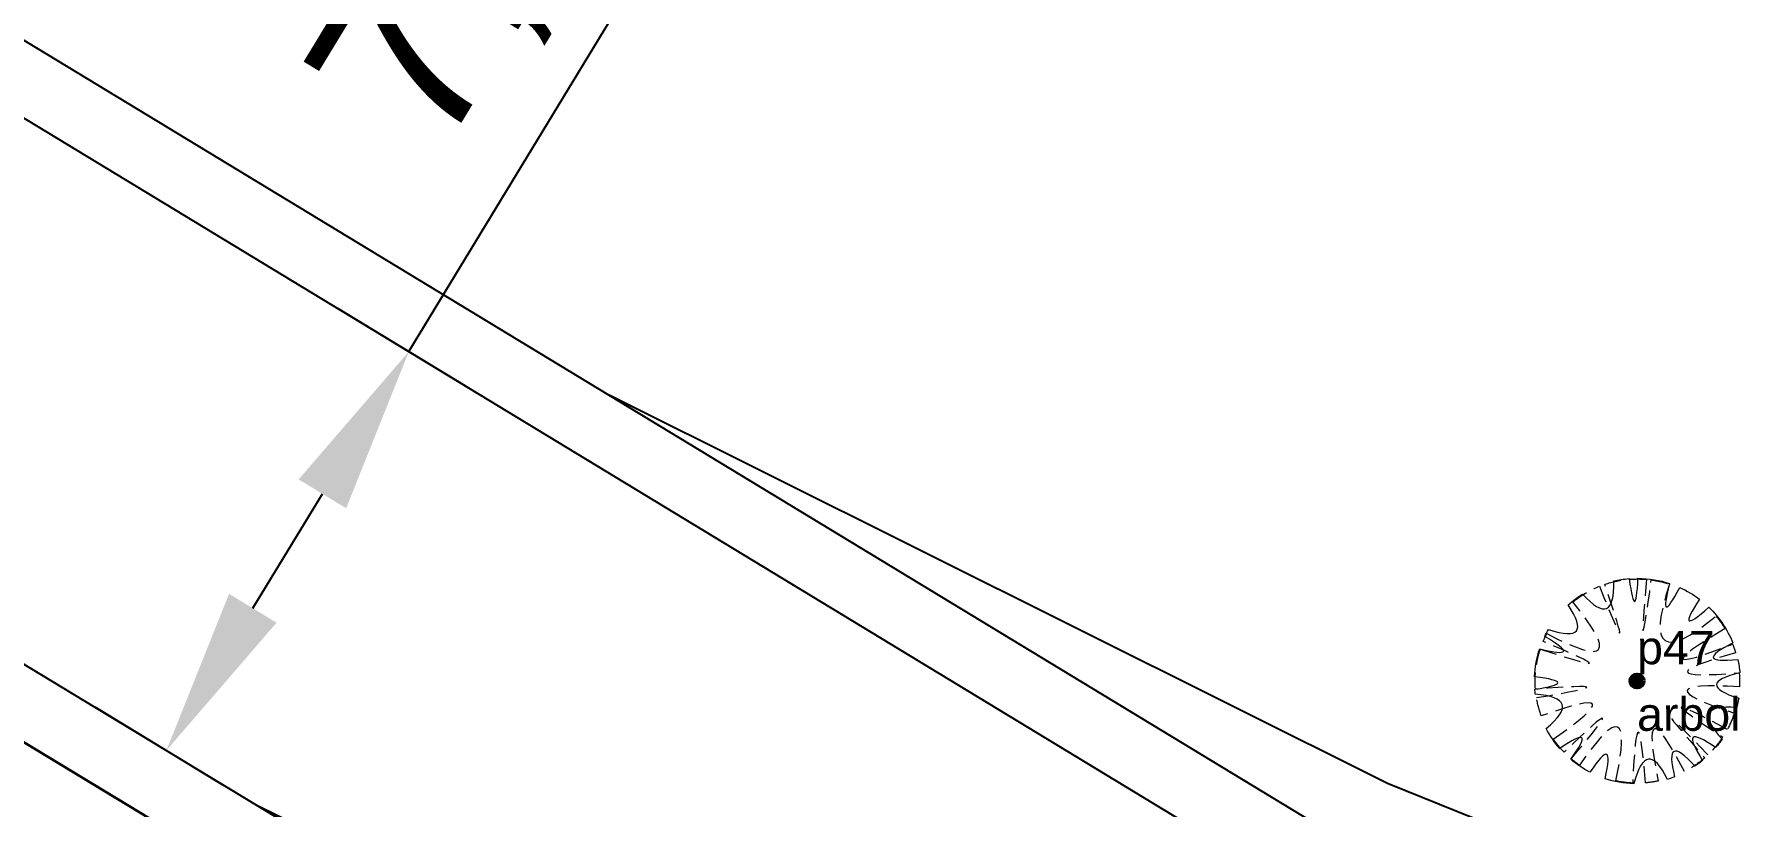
# Model space of a CAD drawing. Header units: metres. Extents: x 859577 to 860336, y 1645916 to 1646650.
# Drawn here: x 859921.91 to 859947.51, y 1646017.25 to 1646028.86 of the extents above; entities that cross this region are included whole.
import ezdxf

# ---------------------------------------------------------------- set-up
doc = ezdxf.new("R2010")
doc.units = ezdxf.units.M
doc.linetypes.add('DASHED', pattern=[0.75, 0.5, -0.25])
for name, color, linetype in [('A-CALZADA', 252, 'Continuous'), ('AA_DIMENSIONS', 7, 'Continuous'), ('C-PROP-LINE', 230, 'Continuous')]:
    doc.layers.add(name, color=color, linetype=linetype)
for name, color, linetype, lineweight in [('arbol', 174, 'Continuous', 100), ('HATCH', 253, 'Continuous', 0), ('VIEW THIC 0.0', 7, 'Continuous', 0)]:
    doc.layers.add(name, color=color, linetype=linetype, lineweight=lineweight)
doc.styles.get("Standard").update_dxf_attribs({"font": 'arial.ttf'})
doc.dimstyles.new('ISO-25', dxfattribs={"dimtxt": 2.5, "dimasz": 2.5, "dimexe": 1.25, "dimexo": 0.625, "dimtad": 1, "dimtxsty": 'Standard', "dimcen": 2.5, "dimadec": 0, "dimazin": 0, "dimtfac": 1, "dimtmove": 0, "dimatfit": 3, "dimfxl": 1, "dimarcsym": 0})

# ---------------------------------------------------------------- blocks, each defined once
blk = doc.blocks.new('06092026_CAMPO')
at = {"layer": 'arbol'}
blk.add_point((859945.967, 1646019.141, 38.782), dxfattribs=at)
for s, p in [('p47', (859945.967, 1646019.391)), ('arbol', (859945.967, 1646018.391))]:
    blk.add_text(s, height=0.5, dxfattribs=at).set_placement(p)
blk = doc.blocks.new('*U21')
at = {"layer": 'HATCH', "lineweight": 70, "ltscale": 2}
for radius in [0.0888, 0.0722]:
    blk.add_circle((99.281, -0.505), radius, dxfattribs=at)
at = {"layer": 'VIEW THIC 0.0', "ltscale": 0.5}
for points in [[(98.933, 0.996), (99.007, 1.013), (99.084, 1.025), (99.162, 1.031)], [(99.162, 1.031), (99.227, 0.57), (99.271, 0.572), (99.295, 1.036)], [(99.162, 1.031), (99.162, 1.031), (99.162, 1.031), (99.162, 1.031)], [(99.295, 1.036), (99.46, 1.036), (99.62, 1.008), (99.77, 0.958)], [(98.248, 0.636), (98.315, 0.696), (98.387, 0.751), (98.464, 0.8)], [(98.464, 0.8), (98.786, 0.446), (98.942, 0.512), (98.933, 0.996)], [(99.77, 0.958), (99.652, 0.508), (99.703, 0.488), (99.922, 0.899)], [(99.922, 0.899), (100.027, 0.851), (100.126, 0.792), (100.217, 0.723)], [(97.95, 0.266), (98.41, 0.117), (98.51, 0.24), (98.248, 0.636)], [(100.217, 0.723), (99.962, 0.333), (100.009, 0.292), (100.359, 0.601)], [(100.359, 0.601), (100.514, 0.452), (100.637, 0.27), (100.719, 0.065)], [(97.895, 0.163), (97.912, 0.198), (97.93, 0.232), (97.95, 0.266)], [(97.82, -0.022), (98.273, -0.134), (98.298, -0.073), (97.895, 0.163)], [(100.719, 0.065), (100.302, -0.146), (100.327, -0.228), (100.794, -0.181)], [(97.743, -0.445), (97.749, -0.299), (97.775, -0.157), (97.82, -0.022)], [(100.794, -0.181), (100.808, -0.247), (100.818, -0.314), (100.824, -0.384)], [(97.747, -0.631), (98.208, -0.56), (98.206, -0.498), (97.743, -0.445)], [(100.824, -0.384), (100.363, -0.492), (100.357, -0.62), (100.807, -0.766)], [(100.824, -0.384), (100.824, -0.384), (100.824, -0.384), (100.824, -0.384)], [(97.754, -0.703), (97.751, -0.679), (97.749, -0.655), (97.747, -0.631)], [(97.747, -0.631), (97.747, -0.631), (97.747, -0.631), (97.747, -0.631)], [(97.916, -1.219), (98.29, -0.914), (98.236, -0.742), (97.754, -0.703)], [(100.807, -0.766), (100.799, -0.813), (100.789, -0.858), (100.777, -0.903)], [(100.777, -0.903), (100.301, -0.864), (100.227, -1.024), (100.557, -1.381)], [(98.121, -1.52), (98.042, -1.429), (97.973, -1.328), (97.916, -1.219)], [(98.285, -1.682), (98.561, -1.306), (98.506, -1.252), (98.121, -1.52)], [(100.46, -1.507), (100.076, -1.24), (100.011, -1.304), (100.265, -1.7)], [(100.557, -1.381), (100.527, -1.425), (100.495, -1.467), (100.46, -1.507)], [(98.574, -1.877), (98.47, -1.823), (98.374, -1.757), (98.285, -1.682)], [(98.801, -1.973), (98.907, -1.518), (98.832, -1.486), (98.574, -1.877)], [(99.738, -1.983), (99.526, -1.557), (99.357, -1.579), (99.232, -2.05)], [(100.149, -1.786), (99.834, -1.435), (99.732, -1.488), (99.844, -1.946)], [(100.265, -1.7), (100.228, -1.73), (100.189, -1.759), (100.149, -1.786)], [(99.232, -2.05), (99.082, -2.045), (98.938, -2.018), (98.801, -1.973)], [(99.844, -1.946), (99.809, -1.96), (99.774, -1.972), (99.738, -1.983)]]:
    blk.add_open_spline(points, degree=3, dxfattribs=at)
at = {"layer": 'VIEW THIC 0.0', "linetype": 'DASHED', "ltscale": 0.5}
for points in [[(99.163, 1.021), (99.251, 1.028), (99.338, 1.028), (99.423, 1.02)], [(98.318, 0.682), (98.438, 0.78), (98.572, 0.859), (98.718, 0.917)], [(98.718, 0.917), (99.096, -0.032), (99.123, -0.023), (98.797, 0.947)], [(98.797, 0.947), (98.913, 0.985), (99.036, 1.011), (99.163, 1.021)], [(99.423, 1.02), (99.331, 0.002), (99.355, -0.001), (99.495, 1.012)], [(99.495, 1.012), (99.589, 0.999), (99.679, 0.978), (99.767, 0.949)], [(99.767, 0.949), (99.446, -0.022), (99.679, -0.181), (100.466, 0.47)], [(97.928, 0.205), (98.833, -0.27), (98.963, -0.111), (98.318, 0.682)], [(100.601, 0.28), (99.724, -0.245), (99.762, -0.322), (100.715, 0.048)], [(100.466, 0.47), (100.516, 0.41), (100.561, 0.347), (100.601, 0.28)], [(97.83, -0.026), (98.8, -0.347), (98.814, -0.308), (97.873, 0.089)], [(97.873, 0.089), (97.889, 0.129), (97.908, 0.167), (97.928, 0.205)], [(100.715, 0.048), (100.731, 0.006), (100.746, -0.037), (100.758, -0.081)], [(97.757, -0.63), (97.74, -0.419), (97.767, -0.215), (97.83, -0.026)], [(100.758, -0.081), (99.776, -0.365), (99.795, -0.466), (100.814, -0.384)], [(100.814, -0.384), (100.819, -0.455), (100.82, -0.524), (100.816, -0.593)], [(97.772, -0.756), (98.781, -0.59), (98.776, -0.548), (97.757, -0.63)], [(97.844, -1.031), (97.812, -0.943), (97.788, -0.851), (97.772, -0.756)], [(100.816, -0.593), (99.796, -0.536), (99.771, -0.668), (100.741, -0.989)], [(98.024, -1.379), (98.865, -0.798), (98.805, -0.682), (97.844, -1.031)], [(100.636, -1.232), (99.736, -0.749), (99.712, -0.788), (100.567, -1.349)], [(100.741, -0.989), (100.713, -1.073), (100.678, -1.155), (100.636, -1.232)], [(98.292, -1.674), (98.954, -0.896), (98.919, -0.864), (98.187, -1.576)], [(98.963, -2.006), (99.178, -1.007), (98.996, -0.928), (98.417, -1.77)], [(99.408, -2.035), (99.326, -1.017), (99.262, -1.018), (99.216, -2.039)], [(99.993, -1.867), (99.521, -0.961), (99.39, -1.007), (99.6, -2.008)], [(100.344, -1.616), (99.638, -0.877), (99.623, -0.891), (100.297, -1.659)], [(98.187, -1.576), (98.128, -1.515), (98.073, -1.449), (98.024, -1.379)], [(100.567, -1.349), (100.503, -1.446), (100.428, -1.535), (100.344, -1.616)], [(98.417, -1.77), (98.374, -1.74), (98.332, -1.708), (98.292, -1.674)], [(100.297, -1.659), (100.205, -1.74), (100.103, -1.81), (99.993, -1.867)], [(99.216, -2.039), (99.13, -2.035), (99.046, -2.024), (98.963, -2.006)], [(99.6, -2.008), (99.538, -2.021), (99.474, -2.03), (99.408, -2.035)], [(99.408, -2.035), (99.408, -2.035), (99.408, -2.035), (99.408, -2.035)]]:
    blk.add_open_spline(points, degree=3, dxfattribs=at)
blk = doc.blocks.new('*D23')
at = {"layer": 'AA_DIMENSIONS', "color": 0, "lineweight": -2, "transparency": 16777216}
for p, q in [((859927.536, 1646024.087), (859932.593, 1646032.413)), ((859928.381, 1646023.574), (859926.468, 1646024.736)), ((859925.195, 1646020.231), (859926.239, 1646021.95)), ((859924.742, 1646017.582), (859922.828, 1646018.744))]:
    blk.add_line(p, q, dxfattribs=at)
at = {"layer": 'AA_DIMENSIONS', "color": 0, "transparency": 16777216}
for points in [[(859925.882, 1646022.167), (859926.595, 1646021.734), (859927.536, 1646024.087)], [(859924.838, 1646020.448), (859925.551, 1646020.015), (859923.897, 1646018.095)]]:
    blk.add_solid(points, dxfattribs=at)
at = {"layer": 'Defpoints', "color": 0, "transparency": 16777216}
for p in [(859927.536, 1646024.087), (859928.915, 1646023.25), (859925.276, 1646017.257)]:
    blk.add_point(p, dxfattribs=at)
at = {"layer": 'AA_DIMENSIONS', "color": 0, "transparency": 16777216, "insert": (859928.895, 1646030.423), "char_height": 2.5, "attachment_point": 5, "rotation": 58.7277}
blk.add_mtext('7,01', dxfattribs=at)

msp = doc.modelspace()

# ---------------------------------------------------------------- linework, layer by layer
msp.add_lwpolyline([(859945.84005, 1646016.13681), (859942.22185, 1646017.60171), (859930.54199, 1646023.43274)])
at = {"elevation": 38.89495}
msp.add_lwpolyline([(859940.55099, 1645988.37162), (859944.11278, 1645991.20313), (859945.04492, 1645997.04648), (859944.87548, 1646001.40722), (859943.63404, 1646007.08507), (859941.31102, 1646009.37543), (859925.27589, 1646017.25711)], dxfattribs=at)
at = {"layer": 'A-CALZADA'}
for points in [[(859815.69117, 1646138.92168), (859824.73262, 1646130.25336), (859843.41114, 1646111.87919), (859854.72832, 1646100.21337), (859858.61047, 1646093.71033), (859864.46877, 1646081.44038), (859867.78128, 1646075.95007), (859873.84965, 1646065.89207), (859882.60476, 1646059.08924), (859894.58509, 1646051.05308), (859915.05285, 1646032.17863), (859916.6718, 1646030.6857), (859943.72159, 1646014.25706)], [(859817.28624, 1646138.77777), (859825.42931, 1646130.97076), (859844.12075, 1646112.58388), (859855.52722, 1646100.82602), (859859.49289, 1646094.18307), (859865.35019, 1646081.91523), (859868.63751, 1646076.46666), (859874.60991, 1646066.56773), (859883.19078, 1646059.90029), (859895.20626, 1646051.84055), (859915.73076, 1646032.91377), (859917.27629, 1646031.48856), (859943.8077, 1646015.37692)], [(859891.11946, 1646044.72695), (859912.15584, 1646025.32813), (859912.95318, 1646024.72829), (859937.59861, 1646009.78593), (859937.59927, 1646009.78553)]]:
    msp.add_lwpolyline(points, dxfattribs=at)
at = {"layer": 'C-PROP-LINE', "color": 2, "lineweight": 30}
msp.add_lwpolyline([(859905.14653, 1646017.11983), (859911.92024, 1646024.18511), (859937.08016, 1646008.93082), (859935.1059, 1645989.50806), (859934.41055, 1645989.0337)], close=True, dxfattribs=at)
msp.add_lwpolyline([(859905.14653, 1646017.11983), (859911.92024, 1646024.18511), (859937.08016, 1646008.93082), (859935.1059, 1645989.50806), (859934.41055, 1645989.0337)], close=True, dxfattribs=at)

# ---------------------------------------------------------------- block references
msp.add_blockref('06092026_CAMPO', (0, 0))
at = {"layer": 'HATCH', "color": 254, "ltscale": 0.2, "true_color": 0xe1cfb7}
msp.add_blockref('*U21', (859846.68586, 1646019.64508, 38.78249), dxfattribs=at)

# ---------------------------------------------------------------- dimensions: what is measured, and where the dimension line sits
at = {"layer": 'AA_DIMENSIONS'}
dim = msp.add_aligned_dim(p1=(859925.27589, 1646017.25711), p2=(859928.9154, 1646023.24957), distance=1.61346, dimstyle='ISO-25', dxfattribs=at)
dim.commit()
dim.dimension.update_dxf_attribs({"geometry": '*D23', "text_midpoint": (859928.8952, 1646030.42263)})

doc.saveas('drawing.dxf')
